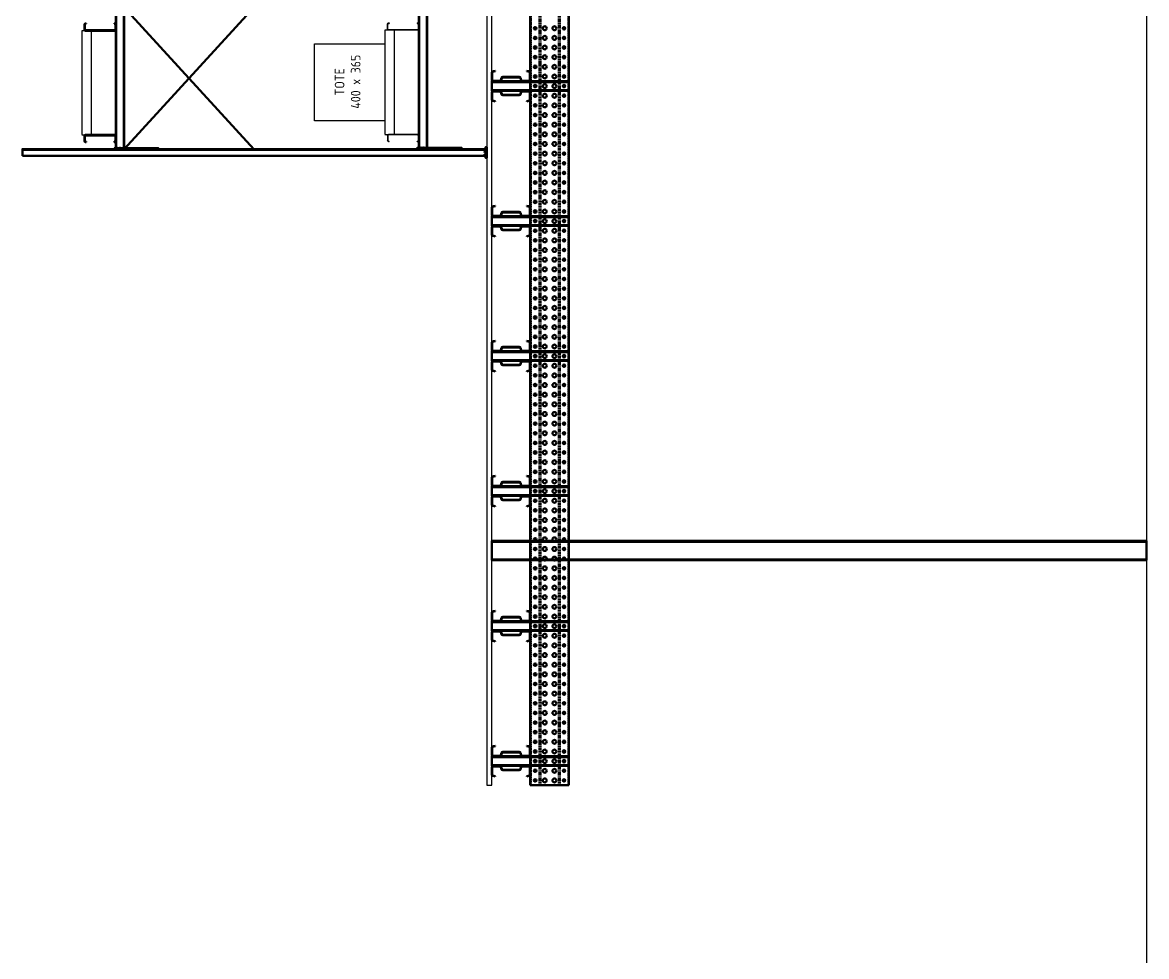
# Model space of a CAD drawing. Header units: millimetres. Extents: x -677815 to 476396, y -125373 to 39000.
# Drawn here: x 408104 to 413932, y -42818 to -37975 of the extents above; entities that cross this region are included whole.
import ezdxf

# ---------------------------------------------------------------- set-up
doc = ezdxf.new("R2010")
doc.units = ezdxf.units.MM
for name, pattern in [('Xref Rapid Pick$0$AM_ISO02W050', [7.5, 6, -1.5]), ('Xref Rapid Pick$0$AM_ISO02W050x2', [3.75, 3, -0.75]), ('Xref Rapid Pick$0$AM_ISO08W050', [18, 12, -1.5, 3, -1.5]), ('Xref Rapid Pick$0$AM_ISO08W050x2', [9, 6, -0.75, 1.5, -0.75]), ('Xref Rapid Pick$0$CENTER', [7, 4, -1, 1, -1]), ('Xref Rapid Pick$0$HIDDEN', [9.525, 6.35, -3.175]), ('Xref Rapid Pick$0$PHANTOM2', [31.75, 15.875, -3.175, 3.175, -3.175, 3.175, -3.175])]:
    doc.linetypes.add(name, pattern=pattern)
for name, color, linetype, lineweight in [('AM_BOR', 4, 'Continuous', 25), ('Xref Rapid Pick$0$AM_BOR', 4, 'Continuous', 25), ('Xref Rapid Pick$0$BEAM_SIGMA', 2, 'Continuous', 50), ('Xref Rapid Pick$0$Center', 7, 'Xref Rapid Pick$0$AM_ISO08W050', 50), ('Xref Rapid Pick$0$Conv - Order Out', 5, 'Continuous', 50), ('Xref Rapid Pick$0$Conv Decant In Out', 5, 'Continuous', 50), ('Xref Rapid Pick$0$Conv- Order In', 1, 'Continuous', 25), ('Xref Rapid Pick$0$Hidden', 9, 'Xref Rapid Pick$0$AM_ISO02W050', 25), ('Xref Rapid Pick$0$S Cont 2.5', 7, 'Continuous', 50), ('Xref Rapid Pick$0$S Hidden', 9, 'Xref Rapid Pick$0$AM_ISO02W050', 25)]:
    doc.layers.add(name, color=color, linetype=linetype, lineweight=lineweight)
for name, color, linetype in [('Xref Rapid Pick$0$B', 4, 'Continuous'), ('Xref Rapid Pick$0$Tote', 7, 'Continuous'), ('Xref Rapid Pick$0$WELD', 2, 'Continuous')]:
    doc.layers.add(name, color=color, linetype=linetype)
doc.styles.add('Xref Rapid Pick$0$STANDARD', font='ISOCP.SHX')

# ---------------------------------------------------------------- blocks, each defined once
blk = doc.blocks.new('*U794')
for p, q in [((32175, 25), (-25, 25)), ((-25, -175), (-25, 25)), ((32175, -175), (-25, -175))]:
    blk.add_line(p, q)
at = {"color": 8, "linetype": 'Xref Rapid Pick$0$HIDDEN'}
for p, q in [((32175, 22.6), (-25, 22.6)), ((-6.5, 25), (-6.5, 22.6)), ((6.5, 25), (6.5, 22.6)), ((43.5, 25), (43.5, 22.6)), ((56.5, 25), (56.5, 22.6)), ((93.5, 25), (93.5, 22.6)), ((106.5, 25), (106.5, 22.6)), ((143.5, 25), (143.5, 22.6)), ((156.5, 25), (156.5, 22.6)), ((193.5, 25), (193.5, 22.6)), ((206.5, 25), (206.5, 22.6)), ((243.5, 25), (243.5, 22.6)), ((256.5, 25), (256.5, 22.6)), ((293.5, 25), (293.5, 22.6)), ((306.5, 25), (306.5, 22.6)), ((343.5, 25), (343.5, 22.6)), ((356.5, 25), (356.5, 22.6)), ((393.5, 25), (393.5, 22.6)), ((406.5, 25), (406.5, 22.6)), ((443.5, 25), (443.5, 22.6)), ((456.5, 25), (456.5, 22.6)), ((493.5, 25), (493.5, 22.6)), ((506.5, 25), (506.5, 22.6)), ((543.5, 25), (543.5, 22.6)), ((556.5, 25), (556.5, 22.6)), ((593.5, 25), (593.5, 22.6)), ((606.5, 25), (606.5, 22.6)), ((643.5, 25), (643.5, 22.6)), ((656.5, 25), (656.5, 22.6)), ((693.5, 25), (693.5, 22.6)), ((706.5, 25), (706.5, 22.6)), ((743.5, 25), (743.5, 22.6)), ((756.5, 25), (756.5, 22.6)), ((793.5, 25), (793.5, 22.6)), ((806.5, 25), (806.5, 22.6)), ((843.5, 25), (843.5, 22.6)), ((856.5, 25), (856.5, 22.6)), ((893.5, 25), (893.5, 22.6)), ((906.5, 25), (906.5, 22.6)), ((943.5, 25), (943.5, 22.6)), ((956.5, 25), (956.5, 22.6)), ((993.5, 25), (993.5, 22.6)), ((1006.5, 25), (1006.5, 22.6)), ((1043.5, 25), (1043.5, 22.6)), ((1056.5, 25), (1056.5, 22.6)), ((1093.5, 25), (1093.5, 22.6)), ((1106.5, 25), (1106.5, 22.6)), ((1143.5, 25), (1143.5, 22.6)), ((1156.5, 25), (1156.5, 22.6)), ((1193.5, 25), (1193.5, 22.6)), ((1206.5, 25), (1206.5, 22.6)), ((1243.5, 25), (1243.5, 22.6)), ((1256.5, 25), (1256.5, 22.6)), ((1293.5, 25), (1293.5, 22.6)), ((1306.5, 25), (1306.5, 22.6)), ((1343.5, 25), (1343.5, 22.6)), ((1356.5, 25), (1356.5, 22.6)), ((1393.5, 25), (1393.5, 22.6)), ((1406.5, 25), (1406.5, 22.6)), ((1443.5, 25), (1443.5, 22.6)), ((1456.5, 25), (1456.5, 22.6)), ((1493.5, 25), (1493.5, 22.6)), ((1506.5, 25), (1506.5, 22.6)), ((1543.5, 25), (1543.5, 22.6)), ((1556.5, 25), (1556.5, 22.6)), ((1593.5, 25), (1593.5, 22.6)), ((1606.5, 25), (1606.5, 22.6)), ((1643.5, 25), (1643.5, 22.6)), ((1656.5, 25), (1656.5, 22.6)), ((1693.5, 25), (1693.5, 22.6)), ((1706.5, 25), (1706.5, 22.6)), ((1743.5, 25), (1743.5, 22.6)), ((1756.5, 25), (1756.5, 22.6)), ((1793.5, 25), (1793.5, 22.6)), ((1806.5, 25), (1806.5, 22.6)), ((1843.5, 25), (1843.5, 22.6)), ((1856.5, 25), (1856.5, 22.6)), ((1893.5, 25), (1893.5, 22.6)), ((1906.5, 25), (1906.5, 22.6)), ((1943.5, 25), (1943.5, 22.6)), ((1956.5, 25), (1956.5, 22.6)), ((1993.5, 25), (1993.5, 22.6)), ((2006.5, 25), (2006.5, 22.6)), ((2043.5, 25), (2043.5, 22.6)), ((2056.5, 25), (2056.5, 22.6)), ((2093.5, 25), (2093.5, 22.6)), ((2106.5, 25), (2106.5, 22.6)), ((2143.5, 25), (2143.5, 22.6)), ((2156.5, 25), (2156.5, 22.6)), ((2193.5, 25), (2193.5, 22.6)), ((2206.5, 25), (2206.5, 22.6)), ((2243.5, 25), (2243.5, 22.6)), ((2256.5, 25), (2256.5, 22.6)), ((2293.5, 25), (2293.5, 22.6)), ((2306.5, 25), (2306.5, 22.6)), ((2343.5, 25), (2343.5, 22.6)), ((2356.5, 25), (2356.5, 22.6)), ((2393.5, 25), (2393.5, 22.6)), ((2406.5, 25), (2406.5, 22.6)), ((2443.5, 25), (2443.5, 22.6)), ((2456.5, 25), (2456.5, 22.6)), ((2493.5, 25), (2493.5, 22.6)), ((2506.5, 25), (2506.5, 22.6)), ((2543.5, 25), (2543.5, 22.6)), ((2556.5, 25), (2556.5, 22.6)), ((2593.5, 25), (2593.5, 22.6)), ((2606.5, 25), (2606.5, 22.6)), ((2643.5, 25), (2643.5, 22.6)), ((2656.5, 25), (2656.5, 22.6)), ((2693.5, 25), (2693.5, 22.6)), ((2706.5, 25), (2706.5, 22.6)), ((2743.5, 25), (2743.5, 22.6)), ((2756.5, 25), (2756.5, 22.6)), ((2793.5, 25), (2793.5, 22.6)), ((2806.5, 25), (2806.5, 22.6)), ((2843.5, 25), (2843.5, 22.6)), ((2856.5, 25), (2856.5, 22.6)), ((2893.5, 25), (2893.5, 22.6)), ((2906.5, 25), (2906.5, 22.6)), ((2943.5, 25), (2943.5, 22.6)), ((2956.5, 25), (2956.5, 22.6)), ((2993.5, 25), (2993.5, 22.6)), ((3006.5, 25), (3006.5, 22.6)), ((3043.5, 25), (3043.5, 22.6)), ((3056.5, 25), (3056.5, 22.6)), ((3093.5, 25), (3093.5, 22.6)), ((3106.5, 25), (3106.5, 22.6)), ((3143.5, 25), (3143.5, 22.6)), ((3156.5, 25), (3156.5, 22.6)), ((3193.5, 25), (3193.5, 22.6)), ((3206.5, 25), (3206.5, 22.6)), ((3243.5, 25), (3243.5, 22.6)), ((3256.5, 25), (3256.5, 22.6)), ((3293.5, 25), (3293.5, 22.6)), ((3306.5, 25), (3306.5, 22.6)), ((3343.5, 25), (3343.5, 22.6)), ((3356.5, 25), (3356.5, 22.6)), ((3393.5, 25), (3393.5, 22.6)), ((3406.5, 25), (3406.5, 22.6)), ((3443.5, 25), (3443.5, 22.6)), ((3456.5, 25), (3456.5, 22.6)), ((3493.5, 25), (3493.5, 22.6)), ((3506.5, 25), (3506.5, 22.6)), ((3543.5, 25), (3543.5, 22.6)), ((3556.5, 25), (3556.5, 22.6)), ((3593.5, 25), (3593.5, 22.6)), ((3606.5, 25), (3606.5, 22.6)), ((3643.5, 25), (3643.5, 22.6)), ((3656.5, 25), (3656.5, 22.6)), ((3693.5, 25), (3693.5, 22.6)), ((3706.5, 25), (3706.5, 22.6)), ((3743.5, 25), (3743.5, 22.6)), ((3756.5, 25), (3756.5, 22.6)), ((3793.5, 25), (3793.5, 22.6)), ((3806.5, 25), (3806.5, 22.6)), ((3843.5, 25), (3843.5, 22.6)), ((3856.5, 25), (3856.5, 22.6)), ((3893.5, 25), (3893.5, 22.6)), ((3906.5, 25), (3906.5, 22.6)), ((32175, -172.6), (-25, -172.6)), ((-6.5, -172.6), (-6.5, -175)), ((6.5, -172.6), (6.5, -175)), ((43.5, -172.6), (43.5, -175)), ((56.5, -172.6), (56.5, -175)), ((93.5, -172.6), (93.5, -175)), ((106.5, -172.6), (106.5, -175)), ((143.5, -172.6), (143.5, -175)), ((156.5, -172.6), (156.5, -175)), ((193.5, -172.6), (193.5, -175)), ((206.5, -172.6), (206.5, -175)), ((243.5, -172.6), (243.5, -175)), ((256.5, -172.6), (256.5, -175)), ((293.5, -172.6), (293.5, -175)), ((306.5, -172.6), (306.5, -175)), ((343.5, -172.6), (343.5, -175)), ((356.5, -172.6), (356.5, -175)), ((393.5, -172.6), (393.5, -175)), ((406.5, -172.6), (406.5, -175)), ((443.5, -172.6), (443.5, -175)), ((456.5, -172.6), (456.5, -175)), ((493.5, -172.6), (493.5, -175)), ((506.5, -172.6), (506.5, -175)), ((543.5, -172.6), (543.5, -175)), ((556.5, -172.6), (556.5, -175)), ((593.5, -172.6), (593.5, -175)), ((606.5, -172.6), (606.5, -175)), ((643.5, -172.6), (643.5, -175)), ((656.5, -172.6), (656.5, -175)), ((693.5, -172.6), (693.5, -175)), ((706.5, -172.6), (706.5, -175)), ((743.5, -172.6), (743.5, -175)), ((756.5, -172.6), (756.5, -175)), ((793.5, -172.6), (793.5, -175)), ((806.5, -172.6), (806.5, -175)), ((843.5, -172.6), (843.5, -175)), ((856.5, -172.6), (856.5, -175)), ((893.5, -172.6), (893.5, -175)), ((906.5, -172.6), (906.5, -175)), ((943.5, -172.6), (943.5, -175)), ((956.5, -172.6), (956.5, -175)), ((993.5, -172.6), (993.5, -175)), ((1006.5, -172.6), (1006.5, -175)), ((1043.5, -172.6), (1043.5, -175)), ((1056.5, -172.6), (1056.5, -175)), ((1093.5, -172.6), (1093.5, -175)), ((1106.5, -172.6), (1106.5, -175)), ((1143.5, -172.6), (1143.5, -175)), ((1156.5, -172.6), (1156.5, -175)), ((1193.5, -172.6), (1193.5, -175)), ((1206.5, -172.6), (1206.5, -175)), ((1243.5, -172.6), (1243.5, -175)), ((1256.5, -172.6), (1256.5, -175)), ((1293.5, -172.6), (1293.5, -175)), ((1306.5, -172.6), (1306.5, -175)), ((1343.5, -172.6), (1343.5, -175)), ((1356.5, -172.6), (1356.5, -175)), ((1393.5, -172.6), (1393.5, -175)), ((1406.5, -172.6), (1406.5, -175)), ((1443.5, -172.6), (1443.5, -175)), ((1456.5, -172.6), (1456.5, -175)), ((1493.5, -172.6), (1493.5, -175)), ((1506.5, -172.6), (1506.5, -175)), ((1543.5, -172.6), (1543.5, -175)), ((1556.5, -172.6), (1556.5, -175)), ((1593.5, -172.6), (1593.5, -175)), ((1606.5, -172.6), (1606.5, -175)), ((1643.5, -172.6), (1643.5, -175)), ((1656.5, -172.6), (1656.5, -175)), ((1693.5, -172.6), (1693.5, -175)), ((1706.5, -172.6), (1706.5, -175)), ((1743.5, -172.6), (1743.5, -175)), ((1756.5, -172.6), (1756.5, -175)), ((1793.5, -172.6), (1793.5, -175)), ((1806.5, -172.6), (1806.5, -175)), ((1843.5, -172.6), (1843.5, -175)), ((1856.5, -172.6), (1856.5, -175)), ((1893.5, -172.6), (1893.5, -175)), ((1906.5, -172.6), (1906.5, -175)), ((1943.5, -172.6), (1943.5, -175)), ((1956.5, -172.6), (1956.5, -175)), ((1993.5, -172.6), (1993.5, -175)), ((2006.5, -172.6), (2006.5, -175)), ((2043.5, -172.6), (2043.5, -175)), ((2056.5, -172.6), (2056.5, -175)), ((2093.5, -172.6), (2093.5, -175)), ((2106.5, -172.6), (2106.5, -175)), ((2143.5, -172.6), (2143.5, -175)), ((2156.5, -172.6), (2156.5, -175)), ((2193.5, -172.6), (2193.5, -175)), ((2206.5, -172.6), (2206.5, -175)), ((2243.5, -172.6), (2243.5, -175)), ((2256.5, -172.6), (2256.5, -175)), ((2293.5, -172.6), (2293.5, -175)), ((2306.5, -172.6), (2306.5, -175)), ((2343.5, -172.6), (2343.5, -175)), ((2356.5, -172.6), (2356.5, -175)), ((2393.5, -172.6), (2393.5, -175)), ((2406.5, -172.6), (2406.5, -175)), ((2443.5, -172.6), (2443.5, -175)), ((2456.5, -172.6), (2456.5, -175)), ((2493.5, -172.6), (2493.5, -175)), ((2506.5, -172.6), (2506.5, -175)), ((2543.5, -172.6), (2543.5, -175)), ((2556.5, -172.6), (2556.5, -175)), ((2593.5, -172.6), (2593.5, -175)), ((2606.5, -172.6), (2606.5, -175)), ((2643.5, -172.6), (2643.5, -175)), ((2656.5, -172.6), (2656.5, -175)), ((2693.5, -172.6), (2693.5, -175)), ((2706.5, -172.6), (2706.5, -175)), ((2743.5, -172.6), (2743.5, -175)), ((2756.5, -172.6), (2756.5, -175)), ((2793.5, -172.6), (2793.5, -175)), ((2806.5, -172.6), (2806.5, -175)), ((2843.5, -172.6), (2843.5, -175)), ((2856.5, -172.6), (2856.5, -175)), ((2893.5, -172.6), (2893.5, -175)), ((2906.5, -172.6), (2906.5, -175)), ((2943.5, -172.6), (2943.5, -175)), ((2956.5, -172.6), (2956.5, -175)), ((2993.5, -172.6), (2993.5, -175)), ((3006.5, -172.6), (3006.5, -175)), ((3043.5, -172.6), (3043.5, -175)), ((3056.5, -172.6), (3056.5, -175)), ((3093.5, -172.6), (3093.5, -175)), ((3106.5, -172.6), (3106.5, -175)), ((3143.5, -172.6), (3143.5, -175)), ((3156.5, -172.6), (3156.5, -175)), ((3193.5, -172.6), (3193.5, -175)), ((3206.5, -172.6), (3206.5, -175)), ((3243.5, -172.6), (3243.5, -175)), ((3256.5, -172.6), (3256.5, -175)), ((3293.5, -172.6), (3293.5, -175)), ((3306.5, -172.6), (3306.5, -175)), ((3343.5, -172.6), (3343.5, -175)), ((3356.5, -172.6), (3356.5, -175)), ((3393.5, -172.6), (3393.5, -175)), ((3406.5, -172.6), (3406.5, -175)), ((3443.5, -172.6), (3443.5, -175)), ((3456.5, -172.6), (3456.5, -175)), ((3493.5, -172.6), (3493.5, -175)), ((3506.5, -172.6), (3506.5, -175)), ((3543.5, -172.6), (3543.5, -175)), ((3556.5, -172.6), (3556.5, -175)), ((3593.5, -172.6), (3593.5, -175)), ((3606.5, -172.6), (3606.5, -175)), ((3643.5, -172.6), (3643.5, -175)), ((3656.5, -172.6), (3656.5, -175)), ((3693.5, -172.6), (3693.5, -175)), ((3706.5, -172.6), (3706.5, -175)), ((3743.5, -172.6), (3743.5, -175)), ((3756.5, -172.6), (3756.5, -175)), ((3793.5, -172.6), (3793.5, -175)), ((3806.5, -172.6), (3806.5, -175)), ((3843.5, -172.6), (3843.5, -175)), ((3856.5, -172.6), (3856.5, -175)), ((3893.5, -172.6), (3893.5, -175)), ((3906.5, -172.6), (3906.5, -175))]:
    blk.add_line(p, q, dxfattribs=at)
at = {"color": 8, "linetype": 'Xref Rapid Pick$0$CENTER'}
for p, q in [((8.5, 0), (-8.5, 0)), ((0, 27), (0, 20.6)), ((0, -8.5), (0, 8.5)), ((58.5, 0), (41.5, 0)), ((50, 27), (50, 20.6)), ((50, -8.5), (50, 8.5)), ((108.5, 0), (91.5, 0)), ((100, 27), (100, 20.6)), ((100, -8.5), (100, 8.5)), ((158.5, 0), (141.5, 0)), ((150, 27), (150, 20.6)), ((150, -8.5), (150, 8.5)), ((208.5, 0), (191.5, 0)), ((200, 27), (200, 20.6)), ((200, -8.5), (200, 8.5)), ((258.5, 0), (241.5, 0)), ((250, 27), (250, 20.6)), ((250, -8.5), (250, 8.5)), ((308.5, 0), (291.5, 0)), ((300, 27), (300, 20.6)), ((300, -8.5), (300, 8.5)), ((358.5, 0), (341.5, 0)), ((350, 27), (350, 20.6)), ((350, -8.5), (350, 8.5)), ((408.5, 0), (391.5, 0)), ((400, 27), (400, 20.6)), ((400, -8.5), (400, 8.5)), ((458.5, 0), (441.5, 0)), ((450, 27), (450, 20.6)), ((450, -8.5), (450, 8.5)), ((508.5, 0), (491.5, 0)), ((500, 27), (500, 20.6)), ((500, -8.5), (500, 8.5)), ((558.5, 0), (541.5, 0)), ((550, 27), (550, 20.6)), ((550, -8.5), (550, 8.5)), ((608.5, 0), (591.5, 0)), ((600, 27), (600, 20.6)), ((600, -8.5), (600, 8.5)), ((658.5, 0), (641.5, 0)), ((650, 27), (650, 20.6)), ((650, -8.5), (650, 8.5)), ((708.5, 0), (691.5, 0)), ((700, 27), (700, 20.6)), ((700, -8.5), (700, 8.5)), ((758.5, 0), (741.5, 0)), ((750, 27), (750, 20.6)), ((750, -8.5), (750, 8.5)), ((808.5, 0), (791.5, 0)), ((800, 27), (800, 20.6)), ((800, -8.5), (800, 8.5)), ((858.5, 0), (841.5, 0)), ((850, 27), (850, 20.6)), ((850, -8.5), (850, 8.5)), ((908.5, 0), (891.5, 0)), ((900, 27), (900, 20.6)), ((900, -8.5), (900, 8.5)), ((958.5, 0), (941.5, 0)), ((950, 27), (950, 20.6)), ((950, -8.5), (950, 8.5)), ((1008.5, 0), (991.5, 0)), ((1000, 27), (1000, 20.6)), ((1000, -8.5), (1000, 8.5)), ((1058.5, 0), (1041.5, 0)), ((1050, 27), (1050, 20.6)), ((1050, -8.5), (1050, 8.5)), ((1108.5, 0), (1091.5, 0)), ((1100, 27), (1100, 20.6)), ((1100, -8.5), (1100, 8.5)), ((1158.5, 0), (1141.5, 0)), ((1150, 27), (1150, 20.6)), ((1150, -8.5), (1150, 8.5)), ((1208.5, 0), (1191.5, 0)), ((1200, 27), (1200, 20.6)), ((1200, -8.5), (1200, 8.5)), ((1258.5, 0), (1241.5, 0)), ((1250, 27), (1250, 20.6)), ((1250, -8.5), (1250, 8.5)), ((1308.5, 0), (1291.5, 0)), ((1300, 27), (1300, 20.6)), ((1300, -8.5), (1300, 8.5)), ((1358.5, 0), (1341.5, 0)), ((1350, 27), (1350, 20.6)), ((1350, -8.5), (1350, 8.5)), ((1408.5, 0), (1391.5, 0)), ((1400, 27), (1400, 20.6)), ((1400, -8.5), (1400, 8.5)), ((1458.5, 0), (1441.5, 0)), ((1450, 27), (1450, 20.6)), ((1450, -8.5), (1450, 8.5)), ((1508.5, 0), (1491.5, 0)), ((1500, 27), (1500, 20.6)), ((1500, -8.5), (1500, 8.5)), ((1558.5, 0), (1541.5, 0)), ((1550, 27), (1550, 20.6)), ((1550, -8.5), (1550, 8.5)), ((1608.5, 0), (1591.5, 0)), ((1600, 27), (1600, 20.6)), ((1600, -8.5), (1600, 8.5)), ((1658.5, 0), (1641.5, 0)), ((1650, 27), (1650, 20.6)), ((1650, -8.5), (1650, 8.5)), ((1708.5, 0), (1691.5, 0)), ((1700, 27), (1700, 20.6)), ((1700, -8.5), (1700, 8.5)), ((1758.5, 0), (1741.5, 0)), ((1750, 27), (1750, 20.6)), ((1750, -8.5), (1750, 8.5)), ((1808.5, 0), (1791.5, 0)), ((1800, 27), (1800, 20.6)), ((1800, -8.5), (1800, 8.5)), ((1858.5, 0), (1841.5, 0)), ((1850, 27), (1850, 20.6)), ((1850, -8.5), (1850, 8.5)), ((1908.5, 0), (1891.5, 0)), ((1900, 27), (1900, 20.6)), ((1900, -8.5), (1900, 8.5)), ((1958.5, 0), (1941.5, 0)), ((1950, 27), (1950, 20.6)), ((1950, -8.5), (1950, 8.5)), ((2008.5, 0), (1991.5, 0)), ((2000, 27), (2000, 20.6)), ((2000, -8.5), (2000, 8.5)), ((2058.5, 0), (2041.5, 0)), ((2050, 27), (2050, 20.6)), ((2050, -8.5), (2050, 8.5)), ((2108.5, 0), (2091.5, 0)), ((2100, 27), (2100, 20.6)), ((2100, -8.5), (2100, 8.5)), ((2158.5, 0), (2141.5, 0)), ((2150, 27), (2150, 20.6)), ((2150, -8.5), (2150, 8.5)), ((2208.5, 0), (2191.5, 0)), ((2200, 27), (2200, 20.6)), ((2200, -8.5), (2200, 8.5)), ((2258.5, 0), (2241.5, 0)), ((2250, 27), (2250, 20.6)), ((2250, -8.5), (2250, 8.5)), ((2308.5, 0), (2291.5, 0)), ((2300, 27), (2300, 20.6)), ((2300, -8.5), (2300, 8.5)), ((2358.5, 0), (2341.5, 0)), ((2350, 27), (2350, 20.6)), ((2350, -8.5), (2350, 8.5)), ((2408.5, 0), (2391.5, 0)), ((2400, 27), (2400, 20.6)), ((2400, -8.5), (2400, 8.5)), ((2458.5, 0), (2441.5, 0)), ((2450, 27), (2450, 20.6)), ((2450, -8.5), (2450, 8.5)), ((2508.5, 0), (2491.5, 0)), ((2500, 27), (2500, 20.6)), ((2500, -8.5), (2500, 8.5)), ((2558.5, 0), (2541.5, 0)), ((2550, 27), (2550, 20.6)), ((2550, -8.5), (2550, 8.5)), ((2608.5, 0), (2591.5, 0)), ((2600, 27), (2600, 20.6)), ((2600, -8.5), (2600, 8.5)), ((2658.5, 0), (2641.5, 0)), ((2650, 27), (2650, 20.6)), ((2650, -8.5), (2650, 8.5)), ((2708.5, 0), (2691.5, 0)), ((2700, 27), (2700, 20.6)), ((2700, -8.5), (2700, 8.5)), ((2758.5, 0), (2741.5, 0)), ((2750, 27), (2750, 20.6)), ((2750, -8.5), (2750, 8.5)), ((2808.5, 0), (2791.5, 0)), ((2800, 27), (2800, 20.6)), ((2800, -8.5), (2800, 8.5)), ((2858.5, 0), (2841.5, 0)), ((2850, 27), (2850, 20.6)), ((2850, -8.5), (2850, 8.5)), ((2908.5, 0), (2891.5, 0)), ((2900, 27), (2900, 20.6)), ((2900, -8.5), (2900, 8.5)), ((2958.5, 0), (2941.5, 0)), ((2950, 27), (2950, 20.6)), ((2950, -8.5), (2950, 8.5)), ((3008.5, 0), (2991.5, 0)), ((3000, 27), (3000, 20.6)), ((3000, -8.5), (3000, 8.5)), ((3058.5, 0), (3041.5, 0)), ((3050, 27), (3050, 20.6)), ((3050, -8.5), (3050, 8.5)), ((3108.5, 0), (3091.5, 0)), ((3100, 27), (3100, 20.6)), ((3100, -8.5), (3100, 8.5)), ((3158.5, 0), (3141.5, 0)), ((3150, 27), (3150, 20.6)), ((3150, -8.5), (3150, 8.5)), ((3208.5, 0), (3191.5, 0)), ((3200, 27), (3200, 20.6)), ((3200, -8.5), (3200, 8.5)), ((3258.5, 0), (3241.5, 0)), ((3250, 27), (3250, 20.6)), ((3250, -8.5), (3250, 8.5)), ((3308.5, 0), (3291.5, 0)), ((3300, 27), (3300, 20.6)), ((3300, -8.5), (3300, 8.5)), ((3358.5, 0), (3341.5, 0)), ((3350, 27), (3350, 20.6)), ((3350, -8.5), (3350, 8.5)), ((3408.5, 0), (3391.5, 0)), ((3400, 27), (3400, 20.6)), ((3400, -8.5), (3400, 8.5)), ((3458.5, 0), (3441.5, 0)), ((3450, 27), (3450, 20.6)), ((3450, -8.5), (3450, 8.5)), ((3508.5, 0), (3491.5, 0)), ((3500, 27), (3500, 20.6)), ((3500, -8.5), (3500, 8.5)), ((3558.5, 0), (3541.5, 0)), ((3550, 27), (3550, 20.6)), ((3550, -8.5), (3550, 8.5)), ((3608.5, 0), (3591.5, 0)), ((3600, 27), (3600, 20.6)), ((3600, -8.5), (3600, 8.5)), ((3658.5, 0), (3641.5, 0)), ((3650, 27), (3650, 20.6)), ((3650, -8.5), (3650, 8.5)), ((3708.5, 0), (3691.5, 0)), ((3700, 27), (3700, 20.6)), ((3700, -8.5), (3700, 8.5)), ((3758.5, 0), (3741.5, 0)), ((3750, 27), (3750, 20.6)), ((3750, -8.5), (3750, 8.5)), ((3808.5, 0), (3791.5, 0)), ((3800, 27), (3800, 20.6)), ((3800, -8.5), (3800, 8.5)), ((3858.5, 0), (3841.5, 0)), ((3850, 27), (3850, 20.6)), ((3850, -8.5), (3850, 8.5)), ((3908.5, 0), (3891.5, 0)), ((3900, 27), (3900, 20.6)), ((3900, -8.5), (3900, 8.5)), ((8.5, -150), (-8.5, -150)), ((0, -158.5), (0, -141.5)), ((0, -170.6), (0, -177)), ((58.5, -150), (41.5, -150)), ((50, -158.5), (50, -141.5)), ((50, -170.6), (50, -177)), ((108.5, -150), (91.5, -150)), ((100, -158.5), (100, -141.5)), ((100, -170.6), (100, -177)), ((158.5, -150), (141.5, -150)), ((150, -158.5), (150, -141.5)), ((150, -170.6), (150, -177)), ((208.5, -150), (191.5, -150)), ((200, -158.5), (200, -141.5)), ((200, -170.6), (200, -177)), ((258.5, -150), (241.5, -150)), ((250, -158.5), (250, -141.5)), ((250, -170.6), (250, -177)), ((308.5, -150), (291.5, -150)), ((300, -158.5), (300, -141.5)), ((300, -170.6), (300, -177)), ((358.5, -150), (341.5, -150)), ((350, -158.5), (350, -141.5)), ((350, -170.6), (350, -177)), ((408.5, -150), (391.5, -150)), ((400, -158.5), (400, -141.5)), ((400, -170.6), (400, -177)), ((458.5, -150), (441.5, -150)), ((450, -158.5), (450, -141.5)), ((450, -170.6), (450, -177)), ((508.5, -150), (491.5, -150)), ((500, -158.5), (500, -141.5)), ((500, -170.6), (500, -177)), ((558.5, -150), (541.5, -150)), ((550, -158.5), (550, -141.5)), ((550, -170.6), (550, -177)), ((608.5, -150), (591.5, -150)), ((600, -158.5), (600, -141.5)), ((600, -170.6), (600, -177)), ((658.5, -150), (641.5, -150)), ((650, -158.5), (650, -141.5)), ((650, -170.6), (650, -177)), ((708.5, -150), (691.5, -150)), ((700, -158.5), (700, -141.5)), ((700, -170.6), (700, -177)), ((758.5, -150), (741.5, -150)), ((750, -158.5), (750, -141.5)), ((750, -170.6), (750, -177)), ((808.5, -150), (791.5, -150)), ((800, -158.5), (800, -141.5)), ((800, -170.6), (800, -177)), ((858.5, -150), (841.5, -150)), ((850, -158.5), (850, -141.5)), ((850, -170.6), (850, -177)), ((908.5, -150), (891.5, -150)), ((900, -158.5), (900, -141.5)), ((900, -170.6), (900, -177)), ((958.5, -150), (941.5, -150)), ((950, -158.5), (950, -141.5)), ((950, -170.6), (950, -177)), ((1008.5, -150), (991.5, -150)), ((1000, -158.5), (1000, -141.5)), ((1000, -170.6), (1000, -177)), ((1058.5, -150), (1041.5, -150)), ((1050, -158.5), (1050, -141.5)), ((1050, -170.6), (1050, -177)), ((1108.5, -150), (1091.5, -150)), ((1100, -158.5), (1100, -141.5)), ((1100, -170.6), (1100, -177)), ((1158.5, -150), (1141.5, -150)), ((1150, -158.5), (1150, -141.5)), ((1150, -170.6), (1150, -177)), ((1208.5, -150), (1191.5, -150)), ((1200, -158.5), (1200, -141.5)), ((1200, -170.6), (1200, -177)), ((1258.5, -150), (1241.5, -150)), ((1250, -158.5), (1250, -141.5)), ((1250, -170.6), (1250, -177)), ((1308.5, -150), (1291.5, -150)), ((1300, -158.5), (1300, -141.5)), ((1300, -170.6), (1300, -177)), ((1358.5, -150), (1341.5, -150)), ((1350, -158.5), (1350, -141.5)), ((1350, -170.6), (1350, -177)), ((1408.5, -150), (1391.5, -150)), ((1400, -158.5), (1400, -141.5)), ((1400, -170.6), (1400, -177)), ((1458.5, -150), (1441.5, -150)), ((1450, -158.5), (1450, -141.5)), ((1450, -170.6), (1450, -177)), ((1508.5, -150), (1491.5, -150)), ((1500, -158.5), (1500, -141.5)), ((1500, -170.6), (1500, -177)), ((1558.5, -150), (1541.5, -150)), ((1550, -158.5), (1550, -141.5)), ((1550, -170.6), (1550, -177)), ((1608.5, -150), (1591.5, -150)), ((1600, -158.5), (1600, -141.5)), ((1600, -170.6), (1600, -177)), ((1658.5, -150), (1641.5, -150)), ((1650, -158.5), (1650, -141.5)), ((1650, -170.6), (1650, -177)), ((1708.5, -150), (1691.5, -150)), ((1700, -158.5), (1700, -141.5)), ((1700, -170.6), (1700, -177)), ((1758.5, -150), (1741.5, -150)), ((1750, -158.5), (1750, -141.5)), ((1750, -170.6), (1750, -177)), ((1808.5, -150), (1791.5, -150)), ((1800, -158.5), (1800, -141.5)), ((1800, -170.6), (1800, -177)), ((1858.5, -150), (1841.5, -150)), ((1850, -158.5), (1850, -141.5)), ((1850, -170.6), (1850, -177)), ((1908.5, -150), (1891.5, -150)), ((1900, -158.5), (1900, -141.5)), ((1900, -170.6), (1900, -177)), ((1958.5, -150), (1941.5, -150)), ((1950, -158.5), (1950, -141.5)), ((1950, -170.6), (1950, -177)), ((2008.5, -150), (1991.5, -150)), ((2000, -158.5), (2000, -141.5)), ((2000, -170.6), (2000, -177)), ((2058.5, -150), (2041.5, -150)), ((2050, -158.5), (2050, -141.5)), ((2050, -170.6), (2050, -177)), ((2108.5, -150), (2091.5, -150)), ((2100, -158.5), (2100, -141.5)), ((2100, -170.6), (2100, -177)), ((2158.5, -150), (2141.5, -150)), ((2150, -158.5), (2150, -141.5)), ((2150, -170.6), (2150, -177)), ((2208.5, -150), (2191.5, -150)), ((2200, -158.5), (2200, -141.5)), ((2200, -170.6), (2200, -177)), ((2258.5, -150), (2241.5, -150)), ((2250, -158.5), (2250, -141.5)), ((2250, -170.6), (2250, -177)), ((2308.5, -150), (2291.5, -150)), ((2300, -158.5), (2300, -141.5)), ((2300, -170.6), (2300, -177)), ((2358.5, -150), (2341.5, -150)), ((2350, -158.5), (2350, -141.5)), ((2350, -170.6), (2350, -177)), ((2408.5, -150), (2391.5, -150)), ((2400, -158.5), (2400, -141.5)), ((2400, -170.6), (2400, -177)), ((2458.5, -150), (2441.5, -150)), ((2450, -158.5), (2450, -141.5)), ((2450, -170.6), (2450, -177)), ((2508.5, -150), (2491.5, -150)), ((2500, -158.5), (2500, -141.5)), ((2500, -170.6), (2500, -177)), ((2558.5, -150), (2541.5, -150)), ((2550, -158.5), (2550, -141.5)), ((2550, -170.6), (2550, -177)), ((2608.5, -150), (2591.5, -150)), ((2600, -158.5), (2600, -141.5)), ((2600, -170.6), (2600, -177)), ((2658.5, -150), (2641.5, -150)), ((2650, -158.5), (2650, -141.5)), ((2650, -170.6), (2650, -177)), ((2708.5, -150), (2691.5, -150)), ((2700, -158.5), (2700, -141.5)), ((2700, -170.6), (2700, -177)), ((2758.5, -150), (2741.5, -150)), ((2750, -158.5), (2750, -141.5)), ((2750, -170.6), (2750, -177)), ((2808.5, -150), (2791.5, -150)), ((2800, -158.5), (2800, -141.5)), ((2800, -170.6), (2800, -177)), ((2858.5, -150), (2841.5, -150)), ((2850, -158.5), (2850, -141.5)), ((2850, -170.6), (2850, -177)), ((2908.5, -150), (2891.5, -150)), ((2900, -158.5), (2900, -141.5)), ((2900, -170.6), (2900, -177)), ((2958.5, -150), (2941.5, -150)), ((2950, -158.5), (2950, -141.5)), ((2950, -170.6), (2950, -177)), ((3008.5, -150), (2991.5, -150)), ((3000, -158.5), (3000, -141.5)), ((3000, -170.6), (3000, -177)), ((3058.5, -150), (3041.5, -150)), ((3050, -158.5), (3050, -141.5)), ((3050, -170.6), (3050, -177)), ((3108.5, -150), (3091.5, -150)), ((3100, -158.5), (3100, -141.5)), ((3100, -170.6), (3100, -177)), ((3158.5, -150), (3141.5, -150)), ((3150, -158.5), (3150, -141.5)), ((3150, -170.6), (3150, -177)), ((3208.5, -150), (3191.5, -150)), ((3200, -158.5), (3200, -141.5)), ((3200, -170.6), (3200, -177)), ((3258.5, -150), (3241.5, -150)), ((3250, -158.5), (3250, -141.5)), ((3250, -170.6), (3250, -177)), ((3308.5, -150), (3291.5, -150)), ((3300, -158.5), (3300, -141.5)), ((3300, -170.6), (3300, -177)), ((3358.5, -150), (3341.5, -150)), ((3350, -158.5), (3350, -141.5)), ((3350, -170.6), (3350, -177)), ((3408.5, -150), (3391.5, -150)), ((3400, -158.5), (3400, -141.5)), ((3400, -170.6), (3400, -177)), ((3458.5, -150), (3441.5, -150)), ((3450, -158.5), (3450, -141.5)), ((3450, -170.6), (3450, -177)), ((3508.5, -150), (3491.5, -150)), ((3500, -158.5), (3500, -141.5)), ((3500, -170.6), (3500, -177)), ((3558.5, -150), (3541.5, -150)), ((3550, -158.5), (3550, -141.5)), ((3550, -170.6), (3550, -177)), ((3608.5, -150), (3591.5, -150)), ((3600, -158.5), (3600, -141.5)), ((3600, -170.6), (3600, -177)), ((3658.5, -150), (3641.5, -150)), ((3650, -158.5), (3650, -141.5)), ((3650, -170.6), (3650, -177)), ((3708.5, -150), (3691.5, -150)), ((3700, -158.5), (3700, -141.5)), ((3700, -170.6), (3700, -177)), ((3758.5, -150), (3741.5, -150)), ((3750, -158.5), (3750, -141.5)), ((3750, -170.6), (3750, -177)), ((3808.5, -150), (3791.5, -150)), ((3800, -158.5), (3800, -141.5)), ((3800, -170.6), (3800, -177)), ((3858.5, -150), (3841.5, -150)), ((3850, -158.5), (3850, -141.5)), ((3850, -170.6), (3850, -177)), ((3908.5, -150), (3891.5, -150)), ((3900, -158.5), (3900, -141.5)), ((3900, -170.6), (3900, -177))]:
    blk.add_line(p, q, dxfattribs=at)
at = {"color": 9, "linetype": 'Xref Rapid Pick$0$PHANTOM2'}
for p, q in [((32175, -22.5), (-25, -22.5)), ((32175, -27.9), (-25, -27.9)), ((32175, -122.1), (-25, -122.1)), ((32175, -127.5), (-25, -127.5))]:
    blk.add_line(p, q, dxfattribs=at)
at = {"extrusion": (0, 0, -1)}
for centre in [(0, 0), (-50, 0), (-100, 0), (-150, 0), (-200, 0), (-250, 0), (-300, 0), (-350, 0), (-400, 0), (-450, 0), (-500, 0), (-550, 0), (-600, 0), (-650, 0), (-700, 0), (-750, 0), (-800, 0), (-850, 0), (-900, 0), (-950, 0), (-1000, 0), (-1050, 0), (-1100, 0), (-1150, 0), (-1200, 0), (-1250, 0), (-1300, 0), (-1350, 0), (-1400, 0), (-1450, 0), (-1500, 0), (-1550, 0), (-1600, 0), (-1650, 0), (-1700, 0), (-1750, 0), (-1800, 0), (-1850, 0), (-1900, 0), (-1950, 0), (-2000, 0), (-2050, 0), (-2100, 0), (-2150, 0), (-2200, 0), (-2250, 0), (-2300, 0), (-2350, 0), (-2400, 0), (-2450, 0), (-2500, 0), (-2550, 0), (-2600, 0), (-2650, 0), (-2700, 0), (-2750, 0), (-2800, 0), (-2850, 0), (-2900, 0), (-2950, 0), (-3000, 0), (-3050, 0), (-3100, 0), (-3150, 0), (-3200, 0), (-3250, 0), (-3300, 0), (-3350, 0), (-3400, 0), (-3450, 0), (-3500, 0), (-3550, 0), (-3600, 0), (-3650, 0), (-3700, 0), (-3750, 0), (-3800, 0), (-3850, 0), (-3900, 0)]:
    blk.add_circle(centre, 6.5, dxfattribs=at)
for centre, radius in [((0, -50), 10), ((50, -50), 10), ((100, -50), 10), ((150, -50), 10), ((200, -50), 10), ((250, -50), 10), ((300, -50), 10), ((350, -50), 10), ((400, -50), 10), ((450, -50), 10), ((500, -50), 10), ((550, -50), 10), ((600, -50), 10), ((650, -50), 10), ((700, -50), 10), ((750, -50), 10), ((800, -50), 10), ((850, -50), 10), ((900, -50), 10), ((950, -50), 10), ((1000, -50), 10), ((1050, -50), 10), ((1100, -50), 10), ((1150, -50), 10), ((1200, -50), 10), ((1250, -50), 10), ((1300, -50), 10), ((1350, -50), 10), ((1400, -50), 10), ((1450, -50), 10), ((1500, -50), 10), ((1550, -50), 10), ((1600, -50), 10), ((1650, -50), 10), ((1700, -50), 10), ((1750, -50), 10), ((1800, -50), 10), ((1850, -50), 10), ((1900, -50), 10), ((1950, -50), 10), ((2000, -50), 10), ((2050, -50), 10), ((2100, -50), 10), ((2150, -50), 10), ((2200, -50), 10), ((2250, -50), 10), ((2300, -50), 10), ((2350, -50), 10), ((2400, -50), 10), ((2450, -50), 10), ((2500, -50), 10), ((2550, -50), 10), ((2600, -50), 10), ((2650, -50), 10), ((2700, -50), 10), ((2750, -50), 10), ((2800, -50), 10), ((2850, -50), 10), ((2900, -50), 10), ((2950, -50), 10), ((3000, -50), 10), ((3050, -50), 10), ((3100, -50), 10), ((3150, -50), 10), ((3200, -50), 10), ((3250, -50), 10), ((3300, -50), 10), ((3350, -50), 10), ((3400, -50), 10), ((3450, -50), 10), ((3500, -50), 10), ((3550, -50), 10), ((3600, -50), 10), ((3650, -50), 10), ((3700, -50), 10), ((3750, -50), 10), ((3800, -50), 10), ((3850, -50), 10), ((3900, -50), 10), ((0, -100), 10), ((50, -100), 10), ((100, -100), 10), ((150, -100), 10), ((200, -100), 10), ((250, -100), 10), ((300, -100), 10), ((350, -100), 10), ((400, -100), 10), ((450, -100), 10), ((500, -100), 10), ((550, -100), 10), ((600, -100), 10), ((650, -100), 10), ((700, -100), 10), ((750, -100), 10), ((800, -100), 10), ((850, -100), 10), ((900, -100), 10), ((950, -100), 10), ((1000, -100), 10), ((1050, -100), 10), ((1100, -100), 10), ((1150, -100), 10), ((1200, -100), 10), ((1250, -100), 10), ((1300, -100), 10), ((1350, -100), 10), ((1400, -100), 10), ((1450, -100), 10), ((1500, -100), 10), ((1550, -100), 10), ((1600, -100), 10), ((1650, -100), 10), ((1700, -100), 10), ((1750, -100), 10), ((1800, -100), 10), ((1850, -100), 10), ((1900, -100), 10), ((1950, -100), 10), ((2000, -100), 10), ((2050, -100), 10), ((2100, -100), 10), ((2150, -100), 10), ((2200, -100), 10), ((2250, -100), 10), ((2300, -100), 10), ((2350, -100), 10), ((2400, -100), 10), ((2450, -100), 10), ((2500, -100), 10), ((2550, -100), 10), ((2600, -100), 10), ((2650, -100), 10), ((2700, -100), 10), ((2750, -100), 10), ((2800, -100), 10), ((2850, -100), 10), ((2900, -100), 10), ((2950, -100), 10), ((3000, -100), 10), ((3050, -100), 10), ((3100, -100), 10), ((3150, -100), 10), ((3200, -100), 10), ((3250, -100), 10), ((3300, -100), 10), ((3350, -100), 10), ((3400, -100), 10), ((3450, -100), 10), ((3500, -100), 10), ((3550, -100), 10), ((3600, -100), 10), ((3650, -100), 10), ((3700, -100), 10), ((3750, -100), 10), ((3800, -100), 10), ((3850, -100), 10), ((3900, -100), 10), ((0, -150), 6.5), ((50, -150), 6.5), ((100, -150), 6.5), ((150, -150), 6.5), ((200, -150), 6.5), ((250, -150), 6.5), ((300, -150), 6.5), ((350, -150), 6.5), ((400, -150), 6.5), ((450, -150), 6.5), ((500, -150), 6.5), ((550, -150), 6.5), ((600, -150), 6.5), ((650, -150), 6.5), ((700, -150), 6.5), ((750, -150), 6.5), ((800, -150), 6.5), ((850, -150), 6.5), ((900, -150), 6.5), ((950, -150), 6.5), ((1000, -150), 6.5), ((1050, -150), 6.5), ((1100, -150), 6.5), ((1150, -150), 6.5), ((1200, -150), 6.5), ((1250, -150), 6.5), ((1300, -150), 6.5), ((1350, -150), 6.5), ((1400, -150), 6.5), ((1450, -150), 6.5), ((1500, -150), 6.5), ((1550, -150), 6.5), ((1600, -150), 6.5), ((1650, -150), 6.5), ((1700, -150), 6.5), ((1750, -150), 6.5), ((1800, -150), 6.5), ((1850, -150), 6.5), ((1900, -150), 6.5), ((1950, -150), 6.5), ((2000, -150), 6.5), ((2050, -150), 6.5), ((2100, -150), 6.5), ((2150, -150), 6.5), ((2200, -150), 6.5), ((2250, -150), 6.5), ((2300, -150), 6.5), ((2350, -150), 6.5), ((2400, -150), 6.5), ((2450, -150), 6.5), ((2500, -150), 6.5), ((2550, -150), 6.5), ((2600, -150), 6.5), ((2650, -150), 6.5), ((2700, -150), 6.5), ((2750, -150), 6.5), ((2800, -150), 6.5), ((2850, -150), 6.5), ((2900, -150), 6.5), ((2950, -150), 6.5), ((3000, -150), 6.5), ((3050, -150), 6.5), ((3100, -150), 6.5), ((3150, -150), 6.5), ((3200, -150), 6.5), ((3250, -150), 6.5), ((3300, -150), 6.5), ((3350, -150), 6.5), ((3400, -150), 6.5), ((3450, -150), 6.5), ((3500, -150), 6.5), ((3550, -150), 6.5), ((3600, -150), 6.5), ((3650, -150), 6.5), ((3700, -150), 6.5), ((3750, -150), 6.5), ((3800, -150), 6.5), ((3850, -150), 6.5), ((3900, -150), 6.5)]:
    blk.add_circle(centre, radius)
blk = doc.blocks.new('Xref Rapid Pick$0$RK1223 sv')
at = {"color": 8, "linetype": 'Xref Rapid Pick$0$CENTER'}
for p, q in [((-2, 0), (4.4, 0)), ((25, 27), (25, 20.6)), ((18, -50), (24.4, -50)), ((18, -100), (24.4, -100)), ((-2, -150), (4.4, -150)), ((25, -177), (25, -170.6))]:
    blk.add_line(p, q, dxfattribs=at)
for p, q in [((0, 17.1), (0, -16.5)), ((2.4, 17.1), (2.4, -16.5)), ((44.2, 25), (7.9, 25)), ((44.2, 22.6), (7.9, 22.6)), ((52.7, 6.9), (49.6, 18.5)), ((55, 7.6), (51.9, 19.1)), ((55, 7.6), (52.7, 6.9)), ((5.9, -24.1), (15.6, -26.7)), ((6.5, -21.8), (16.2, -24.4)), ((20, -32.5), (20, -117.5)), ((22.4, -32.5), (22.4, -117.5)), ((0, -167.1), (0, -133.5)), ((2.4, -167.1), (2.4, -133.5)), ((5.9, -125.9), (15.6, -123.3)), ((6.5, -128.2), (16.2, -125.6)), ((44.2, -172.6), (7.9, -172.6)), ((52.7, -156.9), (49.6, -168.5)), ((55, -157.6), (51.9, -169.1)), ((55, -157.6), (52.7, -156.9)), ((44.2, -175), (7.9, -175))]:
    blk.add_line(p, q)
at = {"color": 8, "linetype": 'Xref Rapid Pick$0$HIDDEN'}
for p, q in [((2.4, 6.5), (0, 6.5)), ((18.5, 22.6), (18.5, 25)), ((31.5, 22.6), (31.5, 25)), ((2.4, -6.5), (0, -6.5)), ((22.4, -40), (20, -40)), ((22.4, -60), (20, -60)), ((22.4, -90), (20, -90)), ((22.4, -110), (20, -110)), ((2.4, -143.5), (0, -143.5)), ((2.4, -156.5), (0, -156.5)), ((18.5, -172.6), (18.5, -175)), ((31.5, -172.6), (31.5, -175))]:
    blk.add_line(p, q, dxfattribs=at)
for centre, radius, start, end in [((7.9, 17.1), 7.9, 90, 180), ((7.9, 17.1), 5.5, 90, 180), ((44.2, 17.1), 7.9, 15, 90), ((44.2, 17.1), 5.5, 15, 90), ((7.9, -16.5), 7.9, 180, 255), ((7.9, -16.5), 5.5, 180, 255), ((14, -32.5), 6, 0, 75), ((14, -32.5), 8.4, 0, 75), ((7.9, -133.5), 7.9, 105, 180), ((7.9, -167.1), 7.9, 180, 270), ((7.9, -133.5), 5.5, 105, 180), ((7.9, -167.1), 5.5, 180, 270), ((14, -117.5), 6, 285, 360), ((14, -117.5), 8.4, 285, 360), ((44.2, -167.1), 5.5, 270, 345), ((44.2, -167.1), 7.9, 270, 345)]:
    blk.add_arc(centre, radius, start, end)
blk = doc.blocks.new('*U791')
at = {"layer": 'Xref Rapid Pick$0$BEAM_SIGMA'}
blk.add_blockref('Xref Rapid Pick$0$RK1223 sv', (0, 0), dxfattribs=at)
blk = doc.blocks.new('Xref Rapid Pick$0$A$C3945242F')
at = {"layer": 'Xref Rapid Pick$0$S Cont 2.5'}
for p, q in [((0, 400), (0, 0)), ((50, 400), (0, 400)), ((50, 0), (50, 400)), ((0, 0), (50, 0))]:
    blk.add_line(p, q, dxfattribs=at)
at = {"layer": 'Xref Rapid Pick$0$S Hidden', "linetype": 'Xref Rapid Pick$0$AM_ISO02W050x2', "lineweight": 50}
for p, q in [((4, 400), (4, 0)), ((46, 0), (46, 400))]:
    blk.add_line(p, q, dxfattribs=at)
blk = doc.blocks.new('*U877')
at = {"xscale": -1}
blk.add_blockref('*U791', (-25, 159.5), dxfattribs=at)
blk.add_blockref('*U791', (25, 159.5))
at = {"layer": 'Xref Rapid Pick$0$AM_BOR'}
blk.add_blockref('Xref Rapid Pick$0$A$C3945242F', (-25, -215.5), dxfattribs=at)
blk = doc.blocks.new('*U878')
at = {"layer": 'Xref Rapid Pick$0$B', "color": 0, "linetype": 'ByBlock', "lineweight": -2, "transparency": 16777216}
for p in [(0, 0), (700, 0), (1400, 0), (2100, 0), (2800, 0), (3500, 0)]:
    blk.add_blockref('*U877', p, dxfattribs=at)
blk = doc.blocks.new('Xref Rapid Pick$0$column 100x100x5')
at = {"layer": 'Xref Rapid Pick$0$S Cont 2.5'}
for p, q in [((-50, 0), (-50, -3395)), ((50, 0), (-50, 0)), ((50, -3395), (50, 0)), ((-50, -3395), (50, -3395))]:
    blk.add_line(p, q, dxfattribs=at)
at = {"layer": 'Xref Rapid Pick$0$S Hidden', "linetype": 'Xref Rapid Pick$0$AM_ISO02W050x2', "lineweight": 50}
for p, q in [((-46, 0), (-46, -3395)), ((46, -3395), (46, 0))]:
    blk.add_line(p, q, dxfattribs=at)
blk = doc.blocks.new('*U852')
for p, q in [((-21.825, 158.0666), (-21.825, 154.6052)), ((-21.825, 154.6052), (-19.165, 154.6052)), ((-19.165, 158.0666), (-19.165, 154.6052)), ((9.84, 163.4952), (-16.3964, 163.4952)), ((9.84, 160.8352), (-16.3964, 160.8352)), ((13.015, 7.4225), (13.015, 157.6602)), ((15.675, 7.4225), (15.675, 157.6602)), ((555.675, 7.4225), (555.675, 157.6602)), ((558.335, 7.4225), (558.335, 157.6602)), ((561.51, 163.4952), (587.7464, 163.4952)), ((561.51, 160.8352), (587.7464, 160.8352)), ((590.515, 158.0666), (590.515, 154.6052)), ((593.175, 154.6052), (590.515, 154.6052)), ((593.175, 158.0666), (593.175, 154.6052)), ((-21.825, 8.89), (-21.825, 5.4286)), ((-21.825, 8.89), (-19.165, 8.89)), ((-19.165, 8.89), (-19.165, 5.4286)), ((-16.3964, 2.66), (8.2525, 2.66)), ((-16.3964, 0), (8.2525, 0)), ((587.7464, 2.66), (563.0975, 2.66)), ((587.7464, 0), (563.0975, 0)), ((590.515, 8.89), (590.515, 5.4286)), ((593.175, 8.89), (590.515, 8.89)), ((593.175, 8.89), (593.175, 5.4286))]:
    blk.add_line(p, q)
for centre, radius, start, end in [((-16.3964, 158.0666), 5.4286, 90, 180), ((-16.3964, 158.0666), 2.7686, 90, 180), ((9.84, 157.6602), 5.835, 0, 90), ((9.84, 157.6602), 3.175, 0, 90), ((561.51, 157.6602), 5.835, 90, 180), ((561.51, 157.6602), 3.175, 90, 180), ((587.7464, 158.0666), 5.4286, 0, 90), ((587.7464, 158.0666), 2.7686, 0, 90), ((-16.3964, 5.4286), 5.4286, 180, 270), ((-16.3964, 5.4286), 2.7686, 180, 270), ((8.2525, 7.4225), 4.7625, 270, 0), ((8.2525, 7.4225), 7.4225, 270, 0), ((563.0975, 7.4225), 7.4225, 180, 270), ((563.0975, 7.4225), 4.7625, 180, 270), ((587.7464, 5.4286), 2.7686, 270, 0), ((587.7464, 5.4286), 5.4286, 270, 0)]:
    blk.add_arc(centre, radius, start, end)
at = {"layer": 'Xref Rapid Pick$0$Hidden'}
blk.add_lwpolyline([(15.675, 176.4952), (555.675, 176.4952), (555.675, 126.4952), (15.675, 126.4952)], close=True, dxfattribs=at)
blk = doc.blocks.new('Xref Rapid Pick$0$Tote side 400 x 365')
at = {"layer": 'Xref Rapid Pick$0$Tote'}
blk.add_lwpolyline([(500, 365), (500, 0), (100, 0), (100, 365)], close=True, dxfattribs=at)
at = {"layer": 'Xref Rapid Pick$0$Tote', "insert": (124.2, 259.8), "char_height": 50, "attachment_point": 1, "style": 'Xref Rapid Pick$0$STANDARD'}
blk.add_mtext_dynamic_manual_height_columns('\\pi107.5;TOTE\\P\\pi38.967;400 x 365', width=355.005, gutter_width=12.5, heights=[0], dxfattribs=at)
blk = doc.blocks.new('*U853')
for p, q in [((-21.825, 158.0666), (-21.825, 154.6052)), ((-21.825, 154.6052), (-19.165, 154.6052)), ((-19.165, 158.0666), (-19.165, 154.6052)), ((9.84, 163.4952), (-16.3964, 163.4952)), ((9.84, 160.8352), (-16.3964, 160.8352)), ((13.015, 7.4225), (13.015, 157.6602)), ((15.675, 7.4225), (15.675, 157.6602)), ((555.675, 7.4225), (555.675, 157.6602)), ((558.335, 7.4225), (558.335, 157.6602)), ((561.51, 163.4952), (587.7464, 163.4952)), ((561.51, 160.8352), (587.7464, 160.8352)), ((590.515, 158.0666), (590.515, 154.6052)), ((593.175, 154.6052), (590.515, 154.6052)), ((593.175, 158.0666), (593.175, 154.6052)), ((-21.825, 8.89), (-21.825, 5.4286)), ((-21.825, 8.89), (-19.165, 8.89)), ((-19.165, 8.89), (-19.165, 5.4286)), ((-16.3964, 2.66), (8.2525, 2.66)), ((-16.3964, 0), (8.2525, 0)), ((587.7464, 2.66), (563.0975, 2.66)), ((587.7464, 0), (563.0975, 0)), ((590.515, 8.89), (590.515, 5.4286)), ((593.175, 8.89), (590.515, 8.89)), ((593.175, 8.89), (593.175, 5.4286))]:
    blk.add_line(p, q)
for centre, radius, start, end in [((-16.3964, 158.0666), 5.4286, 90, 180), ((-16.3964, 158.0666), 2.7686, 90, 180), ((9.84, 157.6602), 5.835, 0, 90), ((9.84, 157.6602), 3.175, 0, 90), ((561.51, 157.6602), 5.835, 90, 180), ((561.51, 157.6602), 3.175, 90, 180), ((587.7464, 158.0666), 5.4286, 0, 90), ((587.7464, 158.0666), 2.7686, 0, 90), ((-16.3964, 5.4286), 5.4286, 180, 270), ((-16.3964, 5.4286), 2.7686, 180, 270), ((8.2525, 7.4225), 4.7625, 270, 0), ((8.2525, 7.4225), 7.4225, 270, 0), ((563.0975, 7.4225), 7.4225, 180, 270), ((563.0975, 7.4225), 4.7625, 180, 270), ((587.7464, 5.4286), 2.7686, 270, 0), ((587.7464, 5.4286), 5.4286, 270, 0)]:
    blk.add_arc(centre, radius, start, end)
at = {"layer": 'Xref Rapid Pick$0$Hidden'}
blk.add_lwpolyline([(15.675, 176.4952), (555.675, 176.4952), (555.675, 126.4952), (15.675, 126.4952)], close=True, dxfattribs=at)
blk = doc.blocks.new('Xref Rapid Pick$0$BASE PLATE - SV')
blk.add_lwpolyline([(-8, 27.5), (0, 27.5), (0, -27.5), (-8, -27.5)], close=True)
at = {"layer": 'Xref Rapid Pick$0$Center', "linetype": 'Xref Rapid Pick$0$AM_ISO08W050x2', "lineweight": 50}
blk.add_line((-11, 0), (3, 0), dxfattribs=at)
at = {"layer": 'Xref Rapid Pick$0$Hidden'}
for p, q in [((-8, 12.5), (0, 12.5)), ((-8, -12.5), (0, -12.5))]:
    blk.add_line(p, q, dxfattribs=at)
blk = doc.blocks.new('*U928', base_point=(7775.5, 1.6))
at = {"color": 0, "linetype": 'ByBlock', "lineweight": -2}
for centre in [(7747.5, 2.5), (7751.9, 2.5), (7756.3, 2.5), (7760.6, 2.5), (7765, 2.5), (7769.4, 2.5), (7773.8, 2.5), (7778.1, 2.5), (7782.5, 2.5)]:
    blk.add_arc(centre, 3.13, 126.94291, 233.05709, dxfattribs=at)
blk = doc.blocks.new('Xref Rapid Pick$0$STAND WMNT - SV 3000lg')
blk.add_lwpolyline([(-17.5, 2405), (17.5, 2405), (17.5, 5), (-17.5, 5)], close=True)
blk.add_solid([(17.5, 5), (22.5, 5), (17.5, 10)])
at = {"layer": 'Xref Rapid Pick$0$Hidden'}
blk.add_line((12.5, 2405), (12.5, 5), dxfattribs=at)
at = {"rotation": 90}
blk.add_blockref('Xref Rapid Pick$0$BASE PLATE - SV', (0, 5), dxfattribs=at)
at = {"linetype": 'Continuous'}
blk.add_blockref('*U928', (12.4, 6.6), dxfattribs=at)
blk = doc.blocks.new('Xref Rapid Pick$0$END PLATE - SV')
blk.add_lwpolyline([(-5, -200), (0, -200), (0, 30), (-5, 30)], close=True)
at = {"layer": 'Xref Rapid Pick$0$Center', "linetype": 'Xref Rapid Pick$0$AM_ISO08W050x2', "lineweight": 50}
for p, q in [((-8, 0), (3, 0)), ((-8, -80), (3, -80)), ((-8, -120), (3, -120)), ((-8, -160), (3, -160))]:
    blk.add_line(p, q, dxfattribs=at)
at = {"layer": 'Xref Rapid Pick$0$Hidden'}
for p, q in [((-5, 12.7), (0, 12.7)), ((-5, -12.7), (0, -12.7))]:
    blk.add_line(p, q, dxfattribs=at)
blk = doc.blocks.new('*U925', base_point=(692.8, 302.9))
at = {"color": 0, "linetype": 'ByBlock', "lineweight": -2}
for centre in [(695.1, 338.5), (695.1, 334.7), (695.1, 330.8), (695.1, 327), (695.1, 323.1), (695.1, 319.2), (695.1, 315.4), (695.1, 311.5), (695.1, 307.7), (695.1, 303.8), (695.1, 300), (695.1, 296.1)]:
    blk.add_arc(centre, 2.5, 36.94291, 143.05709, dxfattribs=at)
blk = doc.blocks.new('Xref Rapid Pick$0$CROSS MEMBER - SV')
blk.add_lwpolyline([(5, 21.2), (735, 21.2), (735, -21.2), (5, -21.2)], close=True)
at = {"layer": 'Xref Rapid Pick$0$Hidden'}
for p, q in [((5, 17.2), (735, 17.2)), ((5, -17.2), (735, -17.2))]:
    blk.add_line(p, q, dxfattribs=at)
at = {"layer": 'Xref Rapid Pick$0$WELD'}
for points in [[(5, 21.2), (9, 21.2), (5, 25.2)], [(735, 21.2), (731, 21.2), (735, 25.2)], [(5, -21.2), (9, -21.2), (5, -25.2)], [(735, -21.2), (731, -21.2), (735, -25.2)]]:
    blk.add_solid(points, dxfattribs=at)
blk.add_blockref('Xref Rapid Pick$0$END PLATE - SV', (5, 0))
at = {"xscale": -1}
blk.add_blockref('Xref Rapid Pick$0$END PLATE - SV', (735, 0), dxfattribs=at)
at = {"layer": 'Xref Rapid Pick$0$WELD', "linetype": 'Continuous'}
blk.add_blockref('*U925', (4.8, -15.9), dxfattribs=at)
at = {"layer": 'Xref Rapid Pick$0$WELD', "linetype": 'Continuous', "xscale": -1}
blk.add_blockref('*U925', (735.2, -15.9), dxfattribs=at)
blk = doc.blocks.new('Xref Rapid Pick')
at = {"layer": 'Xref Rapid Pick$0$AM_BOR', "color": 6}
blk.add_lwpolyline([(410536.6, -41930), (410536.6, -9742.7), (410511.6, -9742.7), (410511.6, -41930)], close=True, dxfattribs=at)
at = {"layer": 'Xref Rapid Pick$0$B'}
blk.add_line((413931.6, -7882.2), (413931.6, -65187.8), dxfattribs=at)
at = {"layer": 'Xref Rapid Pick$0$Conv Decant In Out'}
for p, q in [((408630.6, -37896.8), (409303.6, -38631.8)), ((408630.6, -38631.8), (409303.6, -37896.8))]:
    blk.add_line(p, q, dxfattribs=at)
at = {"layer": 'Xref Rapid Pick$0$B', "rotation": 90}
for name, p in [('*U878', (410721.1, -41805)), ('Xref Rapid Pick$0$column 100x100x5', (410536.6, -40713.2))]:
    blk.add_blockref(name, p, dxfattribs=at)
at = {"layer": 'Xref Rapid Pick$0$BEAM_SIGMA', "rotation": 90}
blk.add_blockref('*U794', (410761.6, -41905), dxfattribs=at)
at = {"layer": 'Xref Rapid Pick$0$Conv - Order Out', "xscale": -1, "rotation": 90}
blk.add_blockref('*U853', (408588.1, -38002), dxfattribs=at)
at = {"layer": 'Xref Rapid Pick$0$Conv Decant In Out'}
for name, p, rotation in [('Xref Rapid Pick$0$CROSS MEMBER - SV', (408609.4, -38631.8), 90), ('Xref Rapid Pick$0$CROSS MEMBER - SV', (410180.4, -38629.4), 90), ('Xref Rapid Pick$0$STAND WMNT - SV 3000lg', (410508.6, -38649.3), 90.00000000000001)]:
    blk.add_blockref(name, p, dxfattribs=dict(at, rotation=rotation))
at = {"layer": 'Xref Rapid Pick$0$Conv- Order In', "xscale": -1, "rotation": 90}
blk.add_blockref('*U852', (410159.1, -37999.6), dxfattribs=at)
at = {"layer": 'Xref Rapid Pick$0$Tote', "rotation": 90}
blk.add_blockref('Xref Rapid Pick$0$Tote side 400 x 365', (409982.6, -38585.3), dxfattribs=at)

msp = doc.modelspace()

# ---------------------------------------------------------------- block references
at = {"layer": 'AM_BOR'}
msp.add_blockref('Xref Rapid Pick', (0, 0), dxfattribs=at)

doc.saveas('drawing.dxf')
